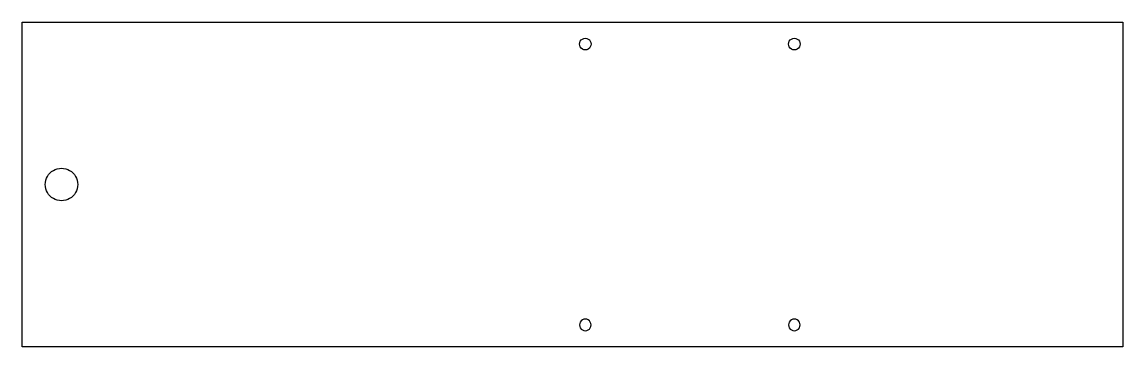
# Model space of a CAD drawing. Extents: x 0 to 237, y 0 to 70.
import ezdxf

# ---------------------------------------------------------------- set-up
doc = ezdxf.new("R2010")
doc.units = 0
doc.layers.add('Layer_1', color=7, linetype='CONTINUOUS')

msp = doc.modelspace()

# ---------------------------------------------------------------- linework, layer by layer
at = {"layer": 'Layer_1', "color": 7}
for points in [[(0, 70), (237, 70), (237, 0), (0, 0)], [(122.499999, 65.249997)], [(167.5, 65.249997)], [(12, 34.999997)], [(122.499995, 4.750002)], [(167.499994, 4.750002)]]:
    msp.add_lwpolyline(points, close=True, dxfattribs=at)
for points in [[(120.624999, 66.332529), (121.01175, 66.55582), (121.488248, 66.55582), (121.874999, 66.332529)], [(165.625, 66.332529), (166.011751, 66.55582), (166.488249, 66.55582), (166.875, 66.332529)], [(119.999999, 65.249997), (119.999999, 65.696579), (120.238248, 66.109238), (120.624999, 66.332529)], [(120.624999, 64.167465), (120.238248, 64.390756), (119.999999, 64.803415), (119.999999, 65.249997)], [(121.874999, 64.167465), (121.488248, 63.944174), (121.01175, 63.944174), (120.624999, 64.167465)], [(121.874999, 66.332529), (122.26175, 66.109238), (122.499999, 65.696579), (122.499999, 65.249997)], [(122.499999, 65.249997), (122.499999, 64.803415), (122.26175, 64.390756), (121.874999, 64.167465)], [(165, 65.249997), (165, 65.696579), (165.238249, 66.109238), (165.625, 66.332529)], [(165.625, 64.167465), (165.238249, 64.390756), (165, 64.803415), (165, 65.249997)], [(166.875, 64.167465), (166.488249, 63.944174), (166.011751, 63.944174), (165.625, 64.167465)], [(166.875, 66.332529), (167.261751, 66.109238), (167.5, 65.696579), (167.5, 65.249997)], [(167.5, 65.249997), (167.5, 64.803415), (167.261751, 64.390756), (166.875, 64.167465)], [(5, 34.999997), (5, 36.250427), (5.667096, 37.405871), (6.75, 38.031086)], [(6.75, 38.031086), (7.832904, 38.656301), (9.167096, 38.656301), (10.25, 38.031086)], [(10.25, 38.031086), (11.332904, 37.405871), (12, 36.250427), (12, 34.999997)], [(6.75, 31.968908), (5.667096, 32.594123), (5, 33.749567), (5, 34.999997)], [(12, 34.999997), (12, 33.749567), (11.332904, 32.594123), (10.25, 31.968908)], [(10.25, 31.968908), (9.167096, 31.343693), (7.832904, 31.343693), (6.75, 31.968908)], [(120.624995, 5.832534), (120.238244, 5.609243), (119.999995, 5.196584), (119.999995, 4.750002)], [(119.999995, 4.750002), (119.999995, 4.30342), (120.238244, 3.890761), (120.624995, 3.66747)], [(121.874995, 5.832534), (121.488244, 6.055825), (121.011746, 6.055825), (120.624995, 5.832534)], [(122.499995, 4.750002), (122.499995, 5.196584), (122.261746, 5.609243), (121.874995, 5.832534)], [(121.874995, 3.66747), (122.261746, 3.890761), (122.499995, 4.30342), (122.499995, 4.750002)], [(165.624994, 5.832534), (165.238243, 5.609243), (164.999994, 5.196584), (164.999994, 4.750002)], [(164.999994, 4.750002), (164.999994, 4.30342), (165.238243, 3.890761), (165.624994, 3.66747)], [(166.874994, 5.832534), (166.488243, 6.055825), (166.011746, 6.055825), (165.624994, 5.832534)], [(167.499994, 4.750002), (167.499994, 5.196584), (167.261746, 5.609243), (166.874994, 5.832534)], [(166.874994, 3.66747), (167.261746, 3.890761), (167.499994, 4.30342), (167.499994, 4.750002)], [(120.624995, 3.66747), (121.011746, 3.444179), (121.488244, 3.444179), (121.874995, 3.66747)], [(165.624994, 3.66747), (166.011746, 3.444179), (166.488243, 3.444179), (166.874994, 3.66747)]]:
    msp.add_open_spline(points, degree=3, dxfattribs=at)

doc.saveas('drawing.dxf')
